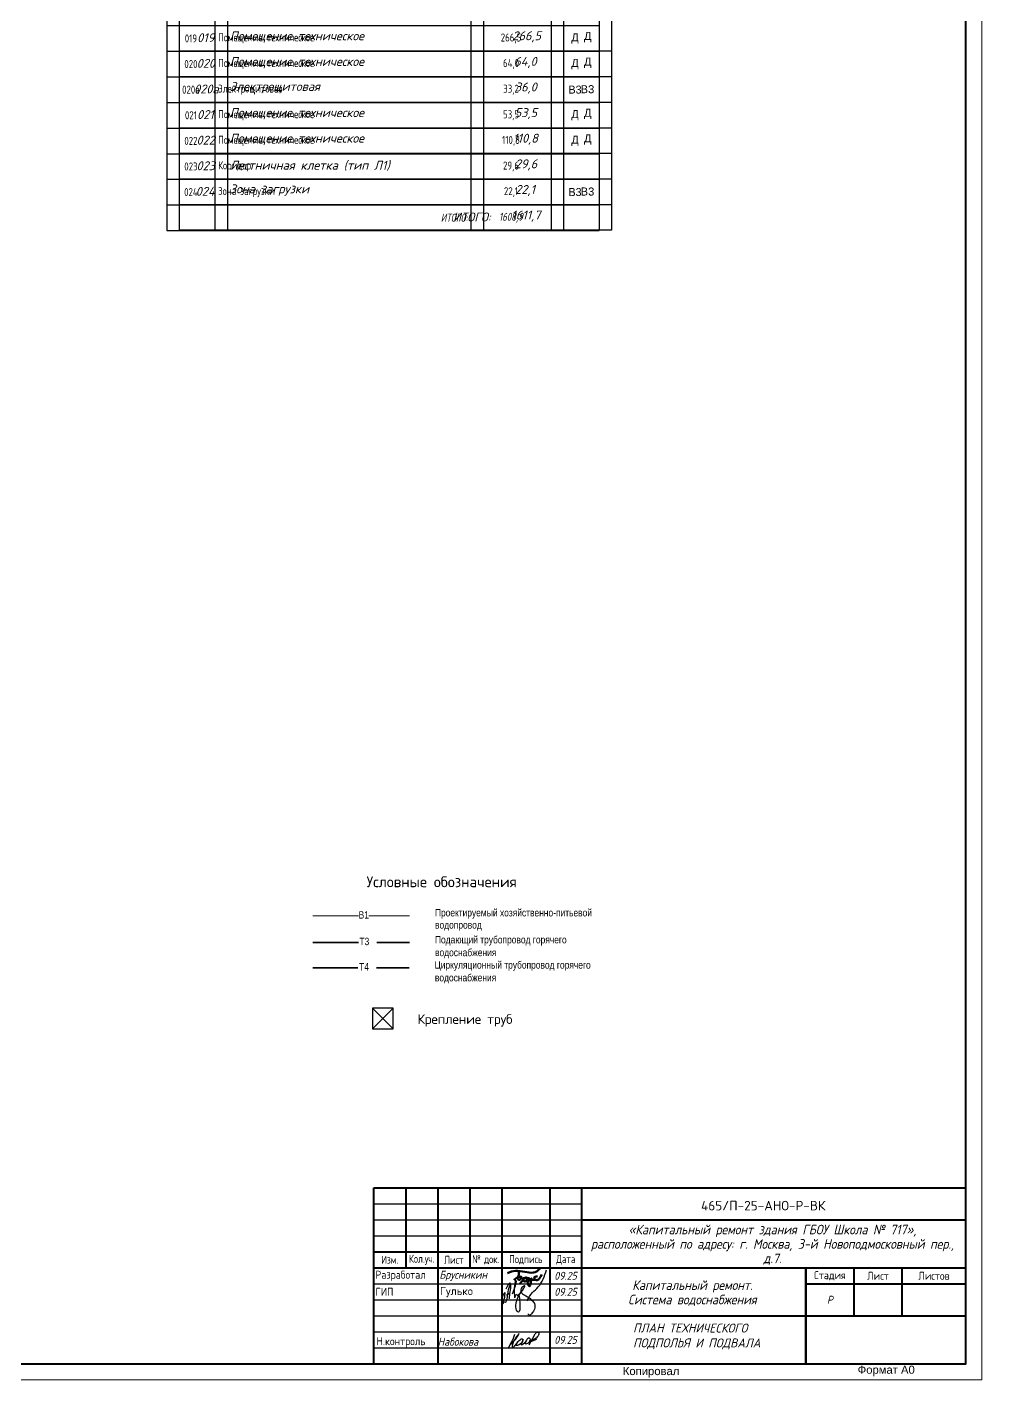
# Model space of a CAD drawing. Header units: millimetres. Extents: x -10178924 to 11692288, y -947381 to 58396.
# Drawn here: x 785931 to 815763, y -845976 to -803712 of the extents above; entities that cross this region are included whole.
import ezdxf

# ---------------------------------------------------------------- set-up
doc = ezdxf.new("R2010")
doc.units = ezdxf.units.MM
for name, color, linetype, lineweight in [('PDF _0', 7, 'Continuous', 9), ('PDF _Текст', 7, 'Continuous', 5), ('Shtamp', 7, 'Continuous', 35), ('подписи', 170, 'Continuous', 25), ('ПП_Оформление_подписи_ГИП_Гулько', 5, 'Continuous', 30), ('ТАБЛИЦЫ', 7, 'Continuous', 25)]:
    doc.layers.add(name, color=color, linetype=linetype, lineweight=lineweight)
for name, color, linetype in [('PDF _PDF __водопровод', 5, 'Continuous'), ('PDF _Ramka', 7, 'Continuous'), ('PDF _В1_Арматура', 7, 'Continuous'), ('PDF _ВК_Т3', 1, 'Continuous'), ('PDF _ВК_Т4', 6, 'Continuous'), ('PDF _ТАБЛИЦЫ', 7, 'Continuous')]:
    doc.layers.add(name, color=color, linetype=linetype)
doc.styles.add('ISOCPEUR', font='isocpeui.ttf', dxfattribs={"width": 0.9})
doc.styles.add('PDF Arial Narrow', font='ARIALN.TTF')
doc.styles.add('PDF ArialMT', font='arial.ttf')
doc.styles.add('PDF ISOCPEUR', font='isocpeur.ttf')
doc.styles.add('PDF ISOCPEUR Italic', font='isocpeui.ttf')
doc.styles.add('М2', font='isocpeur.ttf', dxfattribs={"width": 0.8})

# ---------------------------------------------------------------- blocks, each defined once
blk = doc.blocks.new('*T2729')
at = {"layer": 'Defpoints', "color": 8, "linetype": 'ByBlock', "lineweight": 0, "transparency": 16777216}
for p, q in [((0, 0), (13500, 0)), ((0, 0), (0, -2000)), ((13500, 0), (13500, -2000))]:
    blk.add_line(p, q, dxfattribs=at)
at = {"layer": 'ТАБЛИЦЫ', "color": 0, "linetype": 'ByBlock', "lineweight": -2, "transparency": 16777216}
for p, q in [((0, -2000), (13500, -2000)), ((0, -2000), (0, -29559)), ((1500, -2000), (1500, -29559)), ((9500, -2000), (9500, -29559)), ((12000, -2000), (12000, -29559)), ((13500, -2000), (13500, -29559)), ((0, -4000), (13500, -4000)), ((0, -4800), (13500, -4800)), ((0, -5600), (13500, -5600)), ((0, -6400), (13500, -6400)), ((0, -7200), (13500, -7200)), ((0, -8000), (12000, -8000)), ((0, -8746), (12000, -8746)), ((0, -9460), (12000, -9460)), ((0, -10260), (12000, -10260)), ((0, -11060), (12000, -11060)), ((0, -11860), (12000, -11860)), ((0, -12660), (12000, -12660)), ((0, -13460), (12000, -13460)), ((0, -14260), (12000, -14260)), ((0, -14977), (12000, -14977)), ((0, -15777), (12000, -15777)), ((0, -16577), (12000, -16577)), ((0, -17377), (12000, -17377)), ((0, -18177), (12000, -18177)), ((0, -19140), (12000, -19140)), ((0, -19940), (12000, -19940)), ((0, -20740), (12000, -20740)), ((0, -21559), (12000, -21559)), ((0, -22359), (12000, -22359)), ((0, -23159), (12000, -23159)), ((0, -23959), (12000, -23959)), ((0, -24759), (12000, -24759)), ((0, -25559), (12000, -25559)), ((0, -26359), (12000, -26359)), ((0, -27159), (12000, -27159)), ((0, -27959), (13500, -27959)), ((0, -28759), (12000, -28759)), ((0, -29559), (13500, -29559))]:
    blk.add_line(p, q, dxfattribs=at)
at = {"layer": 'ТАБЛИЦЫ', "transparency": 16777216}
for p, q in [((12000, -8000), (13500, -8000)), ((12000, -8746), (13500, -8746)), ((12000, -9460), (13500, -9460)), ((12000, -10260), (13500, -10260)), ((12000, -11060), (13500, -11060)), ((12000, -11860), (13500, -11860)), ((12000, -12660), (13500, -12660)), ((12000, -13460), (13500, -13460)), ((12000, -14260), (13500, -14260)), ((12000, -14977), (13500, -14977)), ((12000, -15777), (13500, -15777)), ((12000, -16577), (13500, -16577)), ((12000, -17377), (13500, -17377)), ((12000, -18177), (13500, -18177)), ((12000, -19140), (13500, -19140)), ((12000, -19940), (13500, -19940)), ((12000, -20740), (13500, -20740)), ((12000, -21559), (13500, -21559)), ((12000, -22359), (13500, -22359)), ((12000, -23159), (13500, -23159)), ((12000, -23959), (13500, -23959)), ((12000, -24759), (13500, -24759)), ((12000, -25559), (13500, -25559)), ((12000, -26359), (13500, -26359)), ((12000, -27159), (13500, -27159)), ((12000, -28759), (13500, -28759))]:
    blk.add_line(p, q, dxfattribs=at)
at = {"layer": 'ТАБЛИЦЫ', "color": 0, "transparency": 16777216, "style": 'М2'}
for s, insert, char_height, width, attachment_point in [('Экспликация помещений подвала', (6750, -1000), 350, 13499.88, 5), ('{\\fISOCPEUR|b0|i1|c204|p34;Номер помещения}', (750, -3000), 250, 1499.88, 5), ('{\\fISOCPEUR|b0|i1|c204|p34;Наименование помещений}', (5500, -3000), 250, 7999.88, 5), ('\\A1;{\\fISOCPEUR|b0|i1|c204|p34;Площадь, м\\H0.7x;\\S2^ ;}', (10750, -3000), 250, 2499.88, 5), ('Категория помещения', (12750, -3000), 250, 1499.88, 5), ('001', (750, -4400), 250, 1499.88, 5), ('{\\C256;Лестничная клетка (технологическая)}', (1600, -4400), 250, 7800, 4), ('13,5', (10750, -4400), 250, 2300, 5), ('{\\C256;Тамбур-шлюз}', (1600, -5200), 250, 7800, 4), ('2,8', (10750, -5200), 250, 2300, 5), ('002', (750, -5200), 250, 1499.88, 5), ('003', (750, -6000), 250, 1499.88, 5), ('Коридор', (1600, -6000), 250, 7800, 4), ('23,3', (10750, -6000), 250, 2300, 5), ('004', (750, -6800), 250, 1499.88, 5), ('Помещение для персонала', (1600, -6800), 250, 7800, 4), ('4,6', (10750, -6800), 250, 2300, 5), ('005', (750, -7600), 250, 1499.88, 5), ('Санузел ', (1600, -7600), 250, 7800, 4), ('3,4', (10750, -7600), 250, 2300, 5), ('005а', (750, -8373), 250, 1499.88, 5), ('{\\C256;ПУИ (пищеблок)}', (1600, -8373), 250, 7800, 4), ('3,1', (10750, -8373), 250, 2300, 5), ('006', (750, -9103), 250, 1499.88, 5), ('{\\C256;Загрузочный цех}', (1600, -9103), 250, 7800, 4), ('5,4', (10750, -9103), 250, 2300, 5), ('{\\C256;Кладовая и моечная оборотной тары}', (1600, -9860), 250, 7800, 4), ('5,7', (10750, -9860), 250, 2300, 5), ('007', (750, -9860), 250, 1499.88, 5), ('008', (750, -10660), 250, 1499.88, 5), ('{\\C256;Помещение для временного хранения пищевых отходов}', (1600, -10660), 250, 7800, 4), ('5,1', (10750, -10660), 250, 2300, 5), ('009', (750, -11460), 250, 1499.88, 5), ('{\\C256;Помещение с местом установки холодильного оборудования}', (1600, -11460), 250, 7800, 4), ('12,5', (10750, -11460), 250, 2300, 5), ('010', (750, -12260), 250, 1499.88, 5), ('{\\C256;Техническое пространство}', (1600, -12260), 250, 7800, 4), ('197,7', (10750, -12260), 250, 2300, 5), ('011', (750, -13060), 250, 1499.88, 5), ('{\\C256;Помещение техническое}', (1600, -13060), 250, 7800, 4), ('134,4', (10750, -13060), 250, 2300, 5), ('012', (750, -13860), 250, 1499.88, 5), ('{\\C256;Помещение техническое}', (1600, -13860), 250, 7800, 4), ('77,3', (10750, -13860), 250, 2300, 5), ('012а', (750, -14618), 250, 1499.88, 5), ('{\\C256;Венткамера}', (1600, -14618), 250, 7800, 4), ('40,0', (10750, -14618), 250, 2300, 5), ('012б', (750, -15377), 250, 1499.88, 5), ('{\\C256;Форкамера}', (1600, -15377), 250, 7800, 4), ('7,5', (10750, -15377), 250, 2300, 5), ('013', (750, -16177), 250, 1499.88, 5), ('{\\C256;Помещение техническое}', (1600, -16177), 250, 7800, 4), ('84,6', (10750, -16177), 250, 2300, 5), ('014', (750, -16977), 250, 1499.88, 5), ('{\\C256;Помещение техническое}', (1600, -16977), 250, 7800, 4), ('33,3', (10750, -16977), 250, 2300, 5), ('014а', (750, -17777), 250, 1499.88, 5), ('{\\C256;Помещение для размещения шкафов атоматики систем вентиляции}', (1600, -17777), 250, 7800, 4), ('10,0', (10750, -17777), 250, 2300, 5), ('015', (750, -18659), 250, 1499.88, 5), ('{\\C256;Венткамера}', (1600, -18659), 250, 7800, 4), ('102,8', (10750, -18659), 250, 2300, 5), ('015а', (750, -19540), 250, 1499.88, 5), ('{\\C256;Форкамера}', (1600, -19540), 250, 7800, 4), ('4,9', (10750, -19540), 250, 2300, 5), ('016', (750, -20340), 250, 1499.88, 5), ('{\\C256;Помещение техническое}', (1600, -20340), 250, 7800, 4), ('110,8', (10750, -20340), 250, 2300, 5), ('017', (750, -21150), 250, 1499.88, 5), ('{\\C256;Водомерный узел ГВС (насосная)}', (1600, -21150), 250, 7800, 4), ('53,5', (10750, -21150), 250, 2300, 5), ('018', (750, -21959), 250, 1499.88, 5), ('{\\C256;ИТП}', (1600, -21959), 250, 7800, 4), ('68,0', (10750, -21959), 250, 2300, 5), ('018а', (750, -22759), 250, 1499.88, 5), ('Водомерный узел ХВС (насосная)', (1600, -22759), 250, 7800, 4), ('25,0', (10750, -22759), 250, 2300, 5), ('019', (750, -23559), 250, 1499.88, 5), ('{\\C256;Помещение техническое}', (1600, -23559), 250, 7800, 4), ('266,5', (10750, -23559), 250, 2300, 5), ('020', (750, -24359), 250, 1499.88, 5), ('{\\C256;Помещение техническое}', (1600, -24359), 250, 7800, 4), ('64,0', (10750, -24359), 250, 2300, 5), ('020а', (750, -25159), 250, 1499.88, 5), ('Электрощитовая', (1600, -25159), 250, 7800, 4), ('33,2', (10750, -25159), 250, 2300, 5), ('021', (750, -25959), 250, 1499.88, 5), ('{\\C256;Помещение техническое}', (1600, -25959), 250, 7800, 4), ('53,5', (10750, -25959), 250, 2300, 5), ('{\\C256;Помещение техническое}', (1600, -26759), 250, 7800, 4), ('110,8', (10750, -26759), 250, 2300, 5), ('022', (750, -26759), 250, 1499.88, 5), ('023', (750, -27559), 250, 1499.88, 5), ('{\\C256;Коридор}', (1600, -27559), 250, 7800, 4), ('29,6', (10750, -27559), 250, 2300, 5), ('024', (750, -28359), 250, 1499.88, 5), ('{\\C256;Зона загрузки}', (1600, -28359), 250, 7800, 4), ('22,1', (10750, -28359), 250, 2300, 5), ('{\\fISOCPEUR|b0|i1|c204|p34;ИТОГО:}', (9400, -29159), 250, 7800, 6), ('{\\fISOCPEUR|b0|i1|c204|p34;1608,9}', (10750, -29159), 250, 2499.88, 5)]:
    blk.add_mtext(s, dxfattribs=dict(at, insert=insert, char_height=char_height, width=width, attachment_point=attachment_point))
at = {"layer": 'ТАБЛИЦЫ', "color": 0, "transparency": 16777216, "char_height": 250, "width": 1300, "attachment_point": 5}
for s, insert in [('В4', (12750, -8373)), ('В4', (12750, -9103)), ('В4', (12750, -9860)), ('В4', (12750, -10660)), ('В3', (12750, -11460)), ('Д', (12750, -12260)), ('Д', (12750, -13060)), ('Д', (12750, -13860)), ('В4', (12750, -14618)), ('В4', (12750, -15377)), ('Д', (12750, -16177)), ('Д', (12750, -16977)), ('Д', (12750, -17777)), ('В4', (12750, -18659)), ('В4', (12750, -19540)), ('Д', (12750, -20340)), ('В4', (12750, -21150)), ('В4', (12750, -21959)), ('В4', (12750, -22759)), ('Д', (12750, -23559)), ('Д', (12750, -24359)), ('В3', (12750, -25159)), ('Д', (12750, -25959)), ('Д', (12750, -26759)), ('В3', (12750, -28359))]:
    blk.add_mtext(s, dxfattribs=dict(at, insert=insert))
blk = doc.blocks.new('A$C5282721b')
blk.add_blockref('*T2729', (67942.04, 281.791))
blk = doc.blocks.new('A$Cb06f03d6')
at = {"layer": 'ПП_Оформление_подписи_ГИП_Гулько'}
blk.add_line((-125812, 86151), (-99010, 105567), dxfattribs=at)
for points in [[(48334, 37486), (96196, 107493), (144753, 156012), (214812, 300877)], [(-153665, 12505), (-142841, 105790), (-159754, 76722), (-152989, 32784), (-137429, 26024), (-117811, 71315), (-98869, 164600), (-92504, 179742), (-92297, 176756)], [(-128360, 138738), (-93552, 187518), (-92504, 179742), (-97797, 114560), (-104164, 55600)], [(-75533, 97324), (-42210, 189000), (-42210, 208026), (-48269, 212783), (-52164, 202837), (-57357, 65757), (-56924, 62730), (-40479, 94297), (-32257, 83054), (-17543, 96459), (-18408, 94730), (-18706, 73957), (-12202, 5501), (-23909, -59489), (-44288, -31326), (-39549, 31070), (-17839, 86088), (28122, 165376), (-2229, 141546), (2107, 106452), (39396, 79590), (85790, 47095), (115708, 735), (107904, -44757), (87958, -72486), (68013, -84185), (56306, -72920)]]:
    blk.add_spline(points, degree=3, dxfattribs=at)

msp = doc.modelspace()

# ---------------------------------------------------------------- linework, layer by layer
at = {"layer": 'PDF _0', "lineweight": 25}
msp.add_lwpolyline([(796726, -835002.9), (797365.3, -835002.9), (797365.3, -834363.7), (796726, -834363.7)], close=True, dxfattribs=at)
for points in [[(796726, -834363.7), (797365.3, -835002.9)], [(797365.3, -834363.7), (796726.1, -835002.9)]]:
    msp.add_lwpolyline(points, dxfattribs=at)
at = {"layer": 'PDF _PDF __водопровод', "lineweight": 0}
for points in [[(796281.5, -831476.5), (794863.4, -831476.5)], [(797881.8, -831476.5), (796611.8, -831476.5)]]:
    msp.add_lwpolyline(points, dxfattribs=at)
at = {"layer": 'PDF _Ramka', "lineweight": 20}
msp.add_lwpolyline([(815763.5, -845975.8), (815763.5, -761883.4), (696874.3, -761883.4), (696874.3, -845975.8)], close=True, dxfattribs=at)
at = {"layer": 'PDF _Ramka', "lineweight": 40}
msp.add_lwpolyline([(815263.9, -762379.5), (698872.3, -762379.5), (698872.3, -845472.9), (815263.9, -845472.9)], close=True, dxfattribs=at)
at = {"layer": 'PDF _В1_Арматура', "color": 162, "lineweight": 50, "true_color": 0x0037dd}
for points in [[(800939.6, -842640.1), (801062.1, -842587.6), (801132.2, -842575.9), (801196.3, -842570.1), (801266.3, -842570.1), (801336.4, -842575.9), (801482.2, -842599.2), (801616.4, -842622.6), (801686.4, -842628.4), (801750.6, -842622.6), (801809, -842605.1), (801867.3, -842581.7), (801914, -842535.1), (801960.7, -842494.2)], [(801292.8, -842598.8), (801292.8, -842639.6), (801292.8, -842680.5), (801287, -842721.3), (801269.5, -842750.5), (801240.3, -842779.7), (801205.3, -842803), (801135.3, -842849.7)], [(801876.3, -842733), (801841.3, -842744.6), (801806.3, -842750.5), (801783, -842768), (801777.2, -842779.7), (801771.3, -842791.3), (801771.3, -842797.2), (801777.2, -842808.8), (801794.7, -842832.2), (801823.8, -842849.7), (801847.2, -842861.3), (801870.5, -842861.3), (801888, -842849.7), (801917.2, -842838), (801934.7, -842814.7), (801975.5, -842750.5), (802010.5, -842686.3)], [(801263.7, -842756.3), (801322, -842750.5), (801339.5, -842744.6), (801362.9, -842750.5), (801368.7, -842750.5), (801368.7, -842762.2), (801362.9, -842791.3), (801357, -842803), (801345.4, -842832.2), (801322, -842843.8), (801310.4, -842849.7), (801292.9, -842849.7), (801281.2, -842843.8), (801269.5, -842820.5), (801240.3, -842779.7)], [(801415.4, -842838), (801450.4, -842878.8), (801456.2, -842890.5), (801479.6, -842896.4), (801497.1, -842902.2), (801508.7, -842896.4), (801526.2, -842884.7), (801537.9, -842861.3), (801549.6, -842843.8), (801549.6, -842814.7), (801549.6, -842797.2), (801549.6, -842785.5), (801537.9, -842779.7), (801514.6, -842779.7), (801467.9, -842791.3), (801327.9, -842978)], [(801357, -842808.8), (801491.2, -842785.5)], [(801549.6, -842797.2), (801619.6, -842797.2), (801613.8, -842820.5), (801613.8, -842843.8), (801619.6, -842855.5), (801631.3, -842855.5), (801654.6, -842861.3), (801683.8, -842855.5), (801695.5, -842843.8), (801695.5, -842820.5), (801689.6, -842797.2), (801683.8, -842861.3), (801672.1, -842925.5), (801660.5, -842978), (801648.8, -843013), (801648.8, -843024.7), (801637.1, -843036.4), (801631.3, -843042.2), (801619.6, -843042.2), (801613.8, -843036.4), (801602.1, -843024.7), (801584.6, -842989.7), (801572.9, -842943), (801567.1, -842925.5), (801572.9, -842913.9), (801578.8, -842896.4), (801590.4, -842884.7), (801619.6, -842873), (801660.5, -842855.5), (801713, -842855.5), (801823.8, -842849.7)]]:
    msp.add_lwpolyline(points, dxfattribs=at)
at = {"layer": 'PDF _В1_Арматура', "color": 162, "lineweight": 25, "true_color": 0x2b3cd4}
for points in [[(801156.2, -844560.1), (801118.1, -844678.6), (801097, -844733.6), (801067.3, -844788.7), (800948.8, -845000.3)], [(801012.3, -844877.6), (801054.6, -844847.9), (801097, -844809.8), (801143.5, -844767.5), (801190.1, -844708.2), (801232.4, -844649), (801270.5, -844589.7), (801283.2, -844568.5), (801295.9, -844547.4), (801300.2, -844534.7), (801304.4, -844526.2), (801300.2, -844530.4), (801291.7, -844538.9), (801279, -844551.6), (801262.1, -844572.8), (801224, -844623.6), (801181.6, -844687.1), (801143.5, -844750.6), (801113.9, -844809.8), (801097, -844864.9), (801088.5, -844915.7), (801088.5, -844945.3), (801101.2, -844953.8), (801113.9, -844958), (801139.3, -844941.1), (801160.5, -844919.9), (801232.4, -844835.2), (801266.3, -844788.7), (801304.4, -844746.3), (801351, -844712.5), (801372.1, -844695.5), (801384.8, -844691.3), (801401.8, -844695.5), (801410.2, -844704), (801418.7, -844716.7), (801414.5, -844746.3), (801406, -844776), (801384.8, -844801.4), (801346.7, -844843.7), (801304.4, -844881.8), (801279, -844894.5), (801249.4, -844903), (801224, -844903), (801215.5, -844898.7), (801211.3, -844890.3), (801211.3, -844869.1), (801228.2, -844843.7), (801253.6, -844809.8), (801279, -844776)], [(801435.6, -844712.5), (801393.3, -844801.4), (801367.9, -844843.7), (801363.7, -844852.2), (801363.7, -844864.9), (801372.1, -844873.3), (801380.6, -844877.6), (801427.2, -844843.7), (801469.5, -844814.1), (801533, -844750.6)], [(801617.7, -844877.6), (801732, -844665.9), (801791.2, -844560.1), (801803.9, -844534.7), (801825.1, -844513.5), (801850.5, -844496.6), (801880.1, -844483.9), (801892.8, -844479.6), (801905.5, -844483.9), (801914, -844492.3), (801918.2, -844509.3), (801918.2, -844543.1), (801914, -844577), (801897.1, -844602.4), (801880.1, -844623.6), (801833.6, -844665.9), (801732, -844733.6), (801681.2, -844759), (801626.1, -844784.4)], [(801681.2, -844771.7), (801770.1, -844737.9), (801854.7, -844699.8)]]:
    msp.add_lwpolyline(points, dxfattribs=at)
msp.add_lwpolyline([(801533, -844729.4), (801507.6, -844780.2), (801499.1, -844801.4), (801490.7, -844814.1), (801490.7, -844831), (801490.7, -844839.5), (801499.1, -844843.7), (801507.6, -844843.7), (801541.5, -844839.5), (801579.6, -844826.8), (801609.2, -844805.6), (801630.4, -844780.2), (801643.1, -844750.6), (801651.5, -844720.9), (801655.8, -844708.2), (801651.5, -844691.3), (801643.1, -844678.6), (801626.1, -844670.1), (801609.2, -844670.1), (801592.3, -844674.4), (801566.9, -844695.5), (801545.7, -844716.7)], close=True, dxfattribs=at)
at = {"layer": 'PDF _ВК_Т3', "lineweight": 35}
for points in [[(796281.5, -832310.5), (794863.4, -832310.5)], [(797881.8, -832310.5), (796857.3, -832310.5)]]:
    msp.add_lwpolyline(points, dxfattribs=at)
at = {"layer": 'PDF _ВК_Т4', "lineweight": 35}
for points in [[(796268.8, -833102.1), (794859.2, -833102.1)], [(797873.3, -833097.9), (796853.1, -833102.1)]]:
    msp.add_lwpolyline(points, dxfattribs=at)
at = {"layer": 'PDF _ТАБЛИЦЫ', "lineweight": 25}
for points in [[(804193.2, -810054.6), (790693.5, -810054.6), (790693.5, -782496.5), (804193.2, -782496.5)], [(792192.1, -782496.5), (792192.1, -810054.6)], [(800193.2, -782496.5), (800193.2, -810054.6)], [(802695.1, -782496.5), (802695.1, -810054.6)], [(804193.7, -782496.5), (804193.7, -810054.6)], [(790693.5, -804454.9), (802694.6, -804454.9), (804193.2, -804454.9)], [(790693.5, -805255.1), (802694.6, -805255.1), (804193.2, -805255.1)], [(790693.5, -806055.2), (802694.6, -806055.2), (804193.2, -806055.2)], [(790693.5, -806855.3), (802694.6, -806855.3), (804193.2, -806855.3)], [(790693.5, -807655.4), (802694.6, -807655.4), (804193.2, -807655.4)], [(790693.5, -808455.5), (804193.2, -808455.5)], [(790693.5, -809255.6), (802694.6, -809255.6), (804193.2, -809255.6)]]:
    msp.add_lwpolyline(points, dxfattribs=at)
at = {"layer": 'Shtamp', "linetype": 'Continuous', "lineweight": 40}
for p, q in [((796763.9, -839972.9), (815263.9, -839972.9)), ((796763.9, -845472.9), (796763.9, -839972.9)), ((797763.9, -839972.9), (797763.9, -842472.9)), ((798763.9, -839972.9), (798763.9, -845472.9)), ((799763.9, -839972.9), (799763.9, -842472.9)), ((800763.9, -839972.9), (800763.9, -845472.9)), ((802263.9, -839972.9), (802263.9, -845472.9)), ((803263.9, -845472.9), (803263.9, -839973.9)), ((815263.9, -845472.9), (815263.9, -839972.9)), ((803263.9, -840972.9), (815263.9, -840972.9)), ((796763.9, -841972.9), (803263.9, -841972.9)), ((796763.9, -842472.9), (815263.9, -842472.9)), ((810263.9, -845472.9), (810263.9, -842472.9)), ((810263.9, -842472.9), (810263.9, -845472.9)), ((811763.9, -842472.9), (811763.9, -843972.9)), ((813263.9, -842472.9), (813263.9, -843972.9)), ((810263.9, -842972.9), (815263.9, -842972.9)), ((803263.9, -843972.9), (815263.9, -843972.9)), ((796763.9, -845472.9), (815263.9, -845472.9))]:
    msp.add_line(p, q, dxfattribs=at)
at = {"layer": 'Shtamp', "linetype": 'Continuous', "lineweight": 25}
for p, q in [((796763.9, -840472.9), (803263.9, -840472.9)), ((796763.9, -840972.9), (803263.9, -840972.9)), ((796763.9, -841472.9), (803263.9, -841472.9)), ((796763.9, -842972.9), (803263.9, -842972.9)), ((796763.9, -843472.9), (803263.9, -843472.9)), ((796763.9, -843972.9), (803263.9, -843972.9)), ((796763.9, -844472.9), (803263.9, -844472.9)), ((796763.9, -844972.9), (803263.9, -844972.9))]:
    msp.add_line(p, q, dxfattribs=at)

# ---------------------------------------------------------------- block references
msp.add_blockref('A$C5282721b', (722358.6, -780790.4))
at = {"layer": 'подписи', "xscale": 0.003662109375, "yscale": 0.003662109375, "zscale": 0.003662109375}
msp.add_blockref('A$Cb06f03d6', (801371.5, -843641.7), dxfattribs=at)

# ---------------------------------------------------------------- texts
at = {"layer": 'PDF _Текст', "attachment_point": 4}
for s, insert, char_height, style in [('Помещение техническое', (792268.3, -804025.3), 279.266, 'PDF ISOCPEUR Italic'), ('266,5', (801094.9, -804016.9), 279.27, 'PDF ISOCPEUR Italic'), ('019', (791245.7, -804045), 279.26, 'PDF ISOCPEUR Italic'), ('Д', (803330.1, -804025.3), 251.5, 'PDF ArialMT'), ('Помещение техническое', (792268.3, -804825.5), 279.266, 'PDF ISOCPEUR Italic'), ('64,0', (801154.1, -804817), 279.27, 'PDF ISOCPEUR Italic'), ('Д', (803330.1, -804825.4), 251.5, 'PDF ArialMT'), ('020', (791228.8, -804845.1), 279.26, 'PDF ISOCPEUR Italic'), ('Электрощитовая', (792268.3, -805604.4), 279.266, 'PDF ISOCPEUR Italic'), ('36,0', (801171.1, -805617.1), 279.27, 'PDF ISOCPEUR Italic'), ('В3', (803224.3, -805655.1), 251.46, 'PDF ArialMT'), ('021', (791241.5, -806445.3), 279.26, 'PDF ISOCPEUR Italic'), ('Помещение техническое', (792268.3, -806421.4), 279.266, 'PDF ISOCPEUR Italic'), ('53,5', (801166.8, -806417.2), 279.27, 'PDF ISOCPEUR Italic'), ('Д', (803330.1, -806425.6), 251.5, 'PDF ArialMT'), ('022', (791224.6, -807245.4), 279.26, 'PDF ISOCPEUR Italic'), ('Помещение техническое', (792268.3, -807221.5), 279.266, 'PDF ISOCPEUR Italic'), ('110,8', (801116, -807217.3), 279.27, 'PDF ISOCPEUR Italic'), ('Д', (803330.1, -807225.7), 251.5, 'PDF ArialMT'), ('023', (791224.6, -808045.6), 279.26, 'PDF ISOCPEUR Italic'), ('Лестничная клетка (тип Л1)', (792268.3, -808042.8), 279.266, 'PDF ISOCPEUR Italic'), ('29,6', (801175.3, -808017.4), 279.27, 'PDF ISOCPEUR Italic'), ('024', (791201.5, -808842.9), 279.27, 'PDF ISOCPEUR Italic'), ('Зона загрузки', (792268.3, -808804.8), 279.266, 'PDF ISOCPEUR Italic'), ('22,1', (801183.8, -808817.5), 279.27, 'PDF ISOCPEUR Italic'), ('В3', (803224.3, -808851.3), 251.46, 'PDF ArialMT'), ('ИТОГО:', (799242.6, -809645.8), 279.26, 'PDF ISOCPEUR Italic'), ('1611,7', (801061, -809617.6), 279.27, 'PDF ISOCPEUR Italic'), ('Условные обозначения', (796539.8, -830414.6), 337.465, 'PDF ISOCPEUR'), ('Проектируемый хозяйственно-питьевой', (798673.4, -831415.1), 229.629, 'PDF Arial Narrow'), ('В1', (796290, -831448.9), 229.63, 'PDF Arial Narrow'), ('водопровод', (798677.6, -831796.1), 229.63, 'PDF Arial Narrow'), ('Т3', (796315.4, -832278.7), 229.63, 'PDF Arial Narrow'), ('Подающий трубопровод горячего', (798673.4, -832257.5), 229.629, 'PDF Arial Narrow'), ('водоснабжения', (798677.6, -832655.4), 229.629, 'PDF Arial Narrow'), ('Т4', (796306.9, -833070.3), 229.63, 'PDF Arial Narrow'), ('Циркуляционный трубопровод горячего', (798660.7, -833044.9), 229.629, 'PDF Arial Narrow'), ('водоснабжения', (798673.4, -833442.8), 229.629, 'PDF Arial Narrow'), ('Крепление труб', (798127.3, -834744.8), 299.994, 'PDF ISOCPEUR'), ('465/П-25-АНО-Р-ВК', (806988.2, -840531.4), 299.98, 'PDF ISOCPEUR'), ('Гулько', (798832.2, -843232.1), 249.98, 'PDF ISOCPEUR'), ('Копировал', (804545.1, -845736.6), 251.46, 'PDF ArialMT'), ('Формат А0', (811881.5, -845694.3), 251.46, 'PDF ArialMT')]:
    msp.add_mtext(s, dxfattribs=dict(at, insert=insert, char_height=char_height, style=style))
at = {"layer": 'PDF _Текст', "attachment_point": 4, "style": 'PDF ISOCPEUR Italic'}
for s, insert, char_height, rotation in [('020а', (791148.4, -805645.2), 279.26, 359.81988), ('{\\fGOST Common|b0|i1|c204|p34;ПЛАН ТЕХНИЧЕСКОГО \\PПОДПОЛЬЯ И ПОДВАЛА}', (804863.4, -844613.3), 279.247, 359.93725)]:
    msp.add_mtext(s, dxfattribs=dict(at, insert=insert, char_height=char_height, rotation=rotation))
at = {"layer": 'Shtamp', "color": 18, "ltscale": 100, "true_color": 0x000000, "style": 'ISOCPEUR', "width": 0.9}
for p in [(802403.9, -842847.9), (802403.9, -843347.9), (802403.9, -844847.9)]:
    msp.add_text('09.25', height=250, dxfattribs=at).set_placement(p)
at = {"layer": 'Shtamp', "ltscale": 33.333333, "char_height": 300, "attachment_point": 5, "line_spacing_factor": 0.9, "style": 'ISOCPEUR'}
for s, insert, width in [('«Капитальный ремонт здания ГБОУ Школа № 717», расположенный по адресу: г. Москва, 3-й Новоподмосковный пер., д.7.', (809218.8, -841751.6), 11349.303), ('{\\W0.9;Капитальный ремонт. \\PСистема водоснабжения}', (806718.8, -843263), 7000)]:
    msp.add_mtext(s, dxfattribs=dict(at, insert=insert, width=width))
at = {"layer": 'Shtamp', "color": 18, "ltscale": 100, "true_color": 0x000000, "char_height": 250}
for s, insert, width, attachment_point, style in [('{\\C256;Изм.}', (797263.9, -842222.9), 1000, 5, 'М2'), ('{\\C256;Кол\\W0.9;\\T0.9;.\\W0.8;\\T1;уч.}', (798263.9, -842222.9), 1000, 5, 'М2'), ('{\\C256;Лист}', (799263.9, -842222.9), 1000, 5, 'М2'), ('{\\C256;№\\W0.7;\\T0.75; \\W0.8;\\T1;док.}', (800263.9, -842222.9), 1000, 5, 'М2'), ('{\\C256;Подпись}', (801513.9, -842222.9), 1500, 5, 'М2'), ('{\\C256;Дата}', (802763.9, -842222.9), 1000, 5, 'М2'), ('\\pxl0.2,t0;{\\fISOCPEUR|b0|i0|c204|p34;\\W0.9;\\C256;Разработал}', (796763.9, -842722.9), 2000, 4, 'ISOCPEUR'), ('\\pxi0.2,t0;{\\W0.9;\\C256;Брусникин}', (798763.9, -842722.9), 2000, 4, 'ISOCPEUR'), ('{\\fISOCPEUR|b0|i0|c204|p34;\\C256;Стадия}', (811013.9, -842722.9), 1500, 5, 'ISOCPEUR'), ('{\\fISOCPEUR|b0|i0|c204|p34;\\C256;Лист}', (812513.9, -842722.9), 1500, 5, 'ISOCPEUR'), ('{\\fISOCPEUR|b0|i0|c204|p34;\\C256;Листов}', (814263.9, -842722.9), 2000, 5, 'ISOCPEUR'), ('\\pxl0.2,t0;{\\fISOCPEUR|b0|i0|c204|p34;\\W0.9;\\C256;ГИП}', (796763.9, -843222.9), 2000, 4, 'ISOCPEUR'), ('{\\C256;Р}', (811013.9, -843472.9), 1500, 5, 'ISOCPEUR'), ('{\\fISOCPEUR|b0|i0|c204|p34;Н.контроль}', (796849.5, -844799.4), 2000, 4, 'ISOCPEUR'), ('{\\W0.9;Набокова}', (798763.9, -844780.7), 2000, 4, 'ISOCPEUR')]:
    msp.add_mtext(s, dxfattribs=dict(at, insert=insert, width=width, attachment_point=attachment_point, style=style))

doc.saveas('drawing.dxf')
